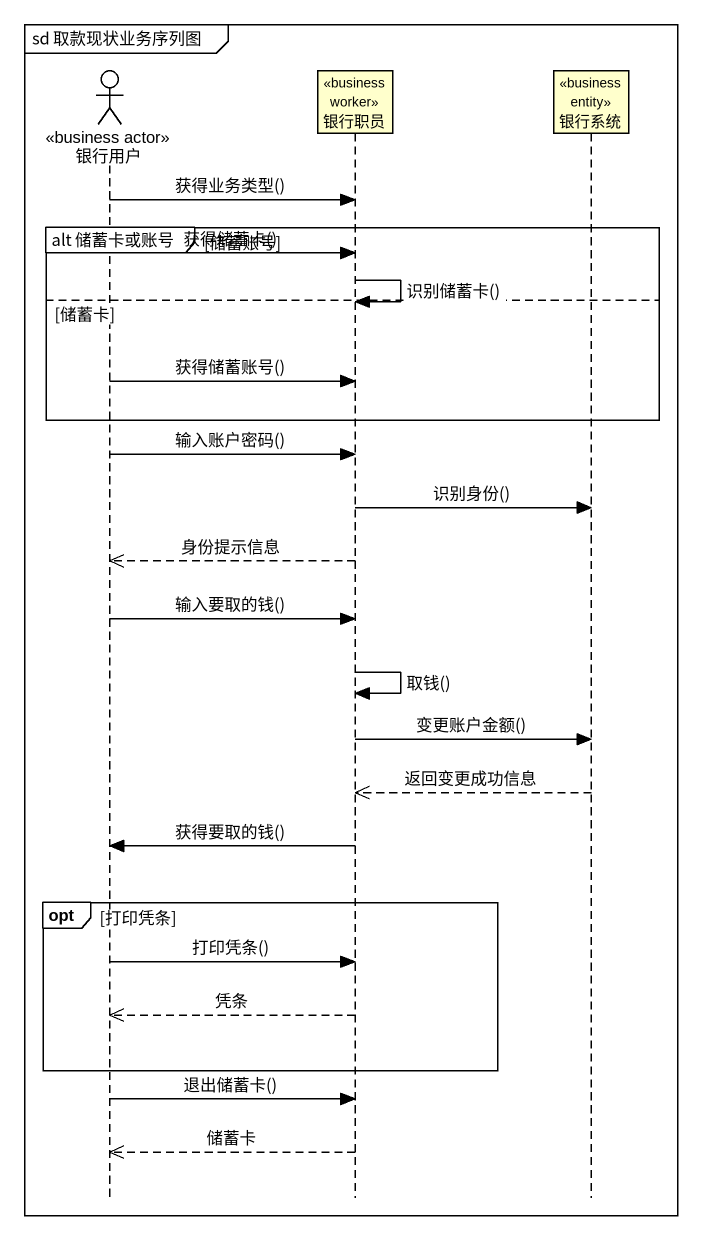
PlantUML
@startuml
mainframe sd 取款现状业务序列图
hide footbox
actor 银行用户 <<business actor>>
participant 银行职员 <<business worker>>
participant 银行系统 <<business entity>>

银行用户 -> 银行职员 : 获得业务类型()
group alt 储蓄卡或账号 [储蓄账号]
  银行用户 -> 银行职员 : 获得储蓄卡()
  银行职员 -> 银行职员 : 识别储蓄卡()
else 储蓄卡
  银行用户 -> 银行职员 : 获得储蓄账号()
end
银行用户 -> 银行职员 : 输入账户密码()
银行职员 -> 银行系统 : 识别身份()
银行职员 -->> 银行用户 : 身份提示信息
银行用户 -> 银行职员 : 输入要取的钱()
银行职员 -> 银行职员 : 取钱()
银行职员 -> 银行系统 : 变更账户金额()
银行系统 -->> 银行职员 : 返回变更成功信息
银行职员 -> 银行用户 : 获得要取的钱()
opt 打印凭条
  银行用户 -> 银行职员 : 打印凭条()
  银行职员 -->> 银行用户 : 凭条
end
银行用户 -> 银行职员 : 退出储蓄卡()
银行职员 -->> 银行用户 : 储蓄卡
@enduml
